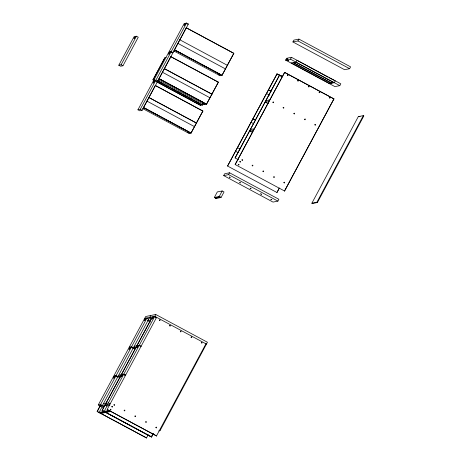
<?xml version="1.0" encoding="UTF-8"?>
<svg xmlns="http://www.w3.org/2000/svg" width="461" height="461" viewBox="0 0 461 461"><rect width="100%" height="100%" fill="white"/><g stroke="black" fill="none" stroke-linecap="round" stroke-linejoin="round"><path stroke-width="0.69" d="M118.777 65.237L134.088 36.678L135.033 36.488L133.938 38.54L134.376 38.453L135.471 36.402L136.416 36.217L138.26 37.203L122.949 65.767L120.615 66.228L118.777 65.237L121.105 64.776L122.949 65.767M121.105 64.776L136.416 36.217M154.251 80.502L152.983 79.822L164.784 57.815L166.133 57.544M164.848 57.798L153.046 79.811L154.32 80.491M137.931 109.81L153.242 81.245L154.193 81.061L153.092 83.107L153.53 83.02L154.631 80.975L155.576 80.784L157.414 81.776L142.103 110.335L139.775 110.796L137.931 109.81L140.259 109.343L142.103 110.335M140.259 109.343L155.576 80.784M171.054 51.914L170.109 52.105L169.008 54.15L168.57 54.242L169.671 52.191L168.72 52.381L153.409 80.94L155.737 80.479L171.054 51.914L172.892 52.906L157.581 81.464L156.417 81.701M186.532 23.05L185.587 23.24L184.486 25.286L184.048 25.372L185.149 23.327L184.204 23.511L168.887 52.076L171.215 51.609L186.532 23.05L188.37 24.041L173.059 52.6L171.895 52.831M189.022 133.46L191.079 133.05L202.88 111.038L191.01 133.062L143.44 107.505L146.875 101.207M146.967 101.092L155.305 85.487L202.88 111.038M204.5 104.589L206.557 104.18L218.358 82.173L206.488 104.192L158.918 78.641L162.353 72.337M233.836 53.303L221.972 75.327L174.396 49.771L186.261 27.752L233.836 53.303L222.035 75.316L219.978 75.725M199.636 103.512L199.089 104.538L201.013 104.157M188.1 131.598L187.552 132.618L189.477 132.238M203.578 102.728L203.03 103.754L204.955 103.368M219.056 73.864L218.508 74.884L220.433 74.503M202.552 104.981L203.226 103.719M156.786 81.868L200.558 105.373L202.615 104.964L203.289 103.708M106.975 405.968L105.079 404.948L100.123 405.934L98.279 404.942L113.596 376.383L114.541 376.199L113.441 378.245L113.879 378.158L114.979 376.107L115.924 375.922L117.762 376.908M130.463 347.871L129.236 347.208L144.552 318.649L145.497 318.465L144.397 320.51L144.835 320.424L145.935 318.372L146.88 318.188L148.719 319.173L102.451 405.473L100.607 404.481L98.279 404.942M292.914 41.957L293.899 40.113L298.935 39.11L350.602 66.862L349.617 68.706L344.58 69.709L292.914 41.957L297.95 40.954L349.617 68.706M279.337 188.1L276.969 192.519L227.573 166.046L276.975 73.916L281.481 76.278M277.055 73.898L227.573 166.046M100.607 404.481L115.924 375.922M131.402 347.052L130.457 347.242L129.357 349.288L128.919 349.375L130.019 347.329L129.074 347.519L113.758 376.078L116.086 375.611L131.402 347.052L133.241 348.043M129.236 347.208L131.564 346.747L146.88 318.188M97.156 411.46L146.552 437.933L97.156 411.46L100.204 405.784M97.236 411.448L100.279 405.766M223.7 175.595L224.686 173.751L229.566 172.783L278.876 199.267L277.891 201.111L273.01 202.085L223.7 175.595L228.575 174.627L277.891 201.111M285.613 60.126L286.598 58.282L287.422 58.121L286.437 59.965L285.613 60.126L334.928 86.616L339.803 85.642L340.794 83.804L291.479 57.314L287.946 58.017L286.961 59.861L288.805 60.846L286.437 59.965M132.889 348.579L133.563 347.312M238.331 159.65L235.093 157.967L279.55 75.051L282.789 76.733M150.741 315.497L149.75 317.341L151.64 318.355M279.631 75.034L235.093 157.967M297.95 40.954L298.935 39.11M214.342 197.469L217.31 191.937L222.185 190.969L224.029 191.96L221.061 197.487L216.186 198.455L214.342 197.469L219.223 196.495L221.061 197.487M120.344 377.899L118.442 376.879L119.434 375.035L121.399 374.643M135.188 348.689L133.921 348.009L134.906 346.171L136.877 345.773M250.179 131.201L251.164 129.357L253.781 128.838L252.795 130.676L250.179 131.201L252.714 132.561M265.651 102.33L266.637 100.492L269.264 99.968L268.279 101.812L265.651 102.33L268.187 103.696M153.277 433.778L151.427 436.965L102.112 410.474L151.594 318.332M228.575 174.627L229.566 172.783M286.961 59.861L290.488 59.158L291.479 57.314M102.112 410.474L152.291 317.11L153.236 316.92L152.142 318.966L152.579 318.879L153.674 316.834L154.619 316.644L156.463 317.635L155.518 317.825M284.552 191.01L235.156 164.537L284.639 72.389L333.948 98.879L284.552 191.01L333.948 98.879M284.639 72.389L235.156 164.537M107.862 404.395L106.018 403.404L108.352 402.937L123.663 374.378L125.507 375.369M121.502 374.534L123.83 374.073L139.141 345.514L140.985 346.499M136.98 345.669L139.308 345.208L154.619 316.644M155.772 314.494L145.705 316.5L144.714 318.344L154.787 316.338L155.772 314.494L207.438 342.246L160.019 430.689L158.757 430.943M219.223 196.495L222.185 190.969M107.148 409.472L156.544 435.945L107.148 409.472L156.625 317.329L155.726 317.508M330.059 82.421L329.402 83.648L334.277 82.675L335.268 80.836L329.385 77.846M330.295 82.369L329.638 83.602L291.375 63.048M331.995 82.035L331.338 83.262L293.075 62.708M332.548 81.925L331.891 83.153L293.622 62.598M279.257 188.117L276.969 192.519M146.471 437.95L148.24 434.781M151.427 436.965L153.121 433.807M153.196 433.789L151.508 436.947L102.192 410.457M156.463 435.962L205.94 343.814M311.861 203.232L358.295 116.627L363.331 115.625L363.844 115.901L317.41 202.506L312.374 203.503L311.861 203.232L316.897 202.229L317.41 202.506M316.897 202.229L363.331 115.625M187.425 24.226L188.37 24.041M177.888 43.363L225.464 68.914M174.004 50.981L175.929 50.595M152.983 79.822L154.977 79.425M227.388 65.335L179.813 39.779M158.526 79.851L160.451 79.465M155.305 85.487L202.811 111.055M291.139 63.094L296.014 62.126L297.005 60.282L328.128 77.177M143.043 108.715L144.973 108.329M209.986 97.784L162.41 72.227L170.783 56.617L218.358 82.173L170.714 56.634M266.567 93.497L269.743 95.202M194.507 126.648L146.932 101.097M251.089 122.367L253.625 123.727M360.064 116.656L358.295 116.627M237.53 147.653L240.072 149.012M235.583 151.237L238.147 152.597M147.987 319.047L151.669 318.315M147.704 320.752L150.528 320.188M136.813 345.975L137.758 345.79L136.663 347.836L137.101 347.75L138.196 345.698L139.141 345.514M133.921 348.009L136.548 347.49M121.335 374.845L122.28 374.655L121.185 376.7L121.623 376.614L122.718 374.568L123.663 374.378M116.766 376.833L117.93 376.602L116.086 375.611M124.505 375.294L125.669 375.064L123.83 374.073M118.442 376.879L120.407 376.487M103.281 403.657L106.065 403.104M104.134 406.493L102.042 406.907L99.08 412.434L103.956 411.466M109.862 405.352L107.079 405.905L104.111 411.431L108.992 410.463M100.919 413.425L105.8 412.451M105.955 412.422L110.83 411.448M105.212 411.892C103.979 411.264 106.433 412.543 105.171 411.898M102.987 412.336C101.754 411.708 104.209 412.987 102.947 412.341M100.175 412.895C98.942 412.267 101.403 413.546 100.141 412.9M290.488 59.158L339.803 85.642M295.778 62.172L334.041 82.721M284.558 72.406L333.873 98.896M279.55 75.051L282.714 76.745M276.975 73.916L281.4 76.296M186.198 27.764L233.767 53.32M271.028 91.278L268.492 89.918L270.999 91.284M174.46 49.759L222.035 75.316M175.555 50.497L219.321 74.008M173.67 50.854L220.041 75.708M171.215 51.609L173.059 52.6M255.55 120.148L252.985 118.788L255.521 120.154M158.982 78.629L206.557 104.18M159.443 79.021L203.843 102.872M158.192 79.718L204.563 104.578M157.512 80.79L202.615 104.964M157.403 80.831L199.901 103.656M158.647 81.516L161.823 83.216M165.626 85.262L167.533 86.288M171.699 88.524L174.506 90.033M177.681 91.739L180.516 93.255M183.662 94.949L186.561 96.505M189.73 98.21L192.473 99.68M196.709 101.956L199.4 103.402M155.737 80.479L157.581 81.464M156.855 81.851L200.621 105.362M143.504 107.494L191.079 133.05M144.598 108.231L188.365 131.742M142.714 108.583L189.085 133.442M154.787 316.338L206.453 344.09M147.9 320.712L150.349 322.083M139.308 345.208L141.147 346.194M131.564 346.747L133.408 347.738M108.352 402.937L110.191 403.928L105.235 404.914L107.131 405.934M159.506 430.418L160.019 430.689M100.198 405.916L102.728 407.276M102.273 410.446L151.588 436.93M240.048 182.735C241.212 183.392 238.902 182.112 240.008 182.74M218.249 197.366C219.43 198.028 217.068 196.726 218.214 197.377M110.254 409.501C110.876 411.258 111.591 408.21 110.254 409.501M111.787 406.637C112.415 408.394 113.129 405.34 111.787 406.637M113.919 404.879C114.541 406.637 115.256 403.582 113.919 404.879M124.147 410.376C124.77 412.134 125.49 409.08 124.147 410.376M134.889 416.145C135.517 417.902 136.231 414.848 134.889 416.145M145.636 421.913C146.258 423.671 146.973 420.622 145.636 421.913M159.362 320.118C159.99 321.876 160.705 318.828 159.362 320.118M155.864 427.41C156.486 429.168 157.207 426.114 155.864 427.41M169.596 325.616C170.218 327.373 170.933 324.319 169.596 325.616M180.337 331.384C180.96 333.142 181.68 330.093 180.337 331.384M191.079 337.158C191.707 338.916 192.421 335.862 191.079 337.158M201.313 342.65C201.935 344.407 202.65 341.359 201.313 342.65M238.262 164.565C238.884 166.323 239.599 163.275 238.262 164.565M239.801 161.702C240.423 163.459 241.138 160.405 239.801 161.702M241.927 159.944C242.549 161.702 243.264 158.647 241.927 159.944M252.155 165.436C252.784 167.193 253.498 164.145 252.155 165.436M262.903 171.21C263.525 172.967 264.239 169.913 262.903 171.21M272.883 102.209C273.506 103.967 274.226 100.913 272.883 102.209M273.644 176.978C274.266 178.735 274.981 175.687 273.644 176.978M283.117 107.707C283.74 109.459 284.454 106.41 283.117 107.707M287.376 75.183C287.998 76.941 288.713 73.887 287.376 75.183M283.872 182.475C284.5 184.233 285.215 181.179 283.872 182.475M293.859 113.475C294.481 115.233 295.196 112.179 293.859 113.475M297.604 80.681C298.227 82.438 298.947 79.384 297.604 80.681M304.6 119.243C305.222 121.001 305.943 117.953 304.6 119.243M308.346 86.449C308.974 88.207 309.688 85.152 308.346 86.449M314.828 124.741C315.457 126.498 316.171 123.444 314.828 124.741M319.093 92.217C319.715 93.975 320.43 90.926 319.093 92.217M329.321 97.715C329.943 99.472 330.664 96.418 329.321 97.715M164.364 68.643L211.939 94.194L164.364 68.643M148.886 97.507L196.461 123.064L148.886 97.507M229.405 177.03L230.206 177.462L229.451 177.053M250.173 188.186L250.974 188.618L250.173 188.186M260.713 193.845L261.514 194.277L260.713 193.845M270.947 199.342L271.742 199.774L270.947 199.342M219.592 196.807L220.393 197.245L219.592 196.807M218.716 196.985L219.517 197.417L218.716 196.985M216.779 197.371L217.58 197.804L216.826 197.389M215.904 197.544L216.705 197.976L215.904 197.544M215.028 197.717L215.829 198.149L215.028 197.717M109.361 410.774L110.162 411.206L109.361 410.774M108.485 410.947L109.286 411.379L108.485 410.947M107.615 411.126L108.41 411.558L107.615 411.126M106.554 411.333L107.35 411.765L106.554 411.333M105.678 411.506L106.479 411.944L105.678 411.506M104.33 411.777L105.125 412.209L104.33 411.777M103.454 411.95L104.255 412.382L103.454 411.95M101.518 412.336L102.319 412.768L101.518 412.336M100.642 412.509L101.443 412.947L100.642 412.509"/></g></svg>
